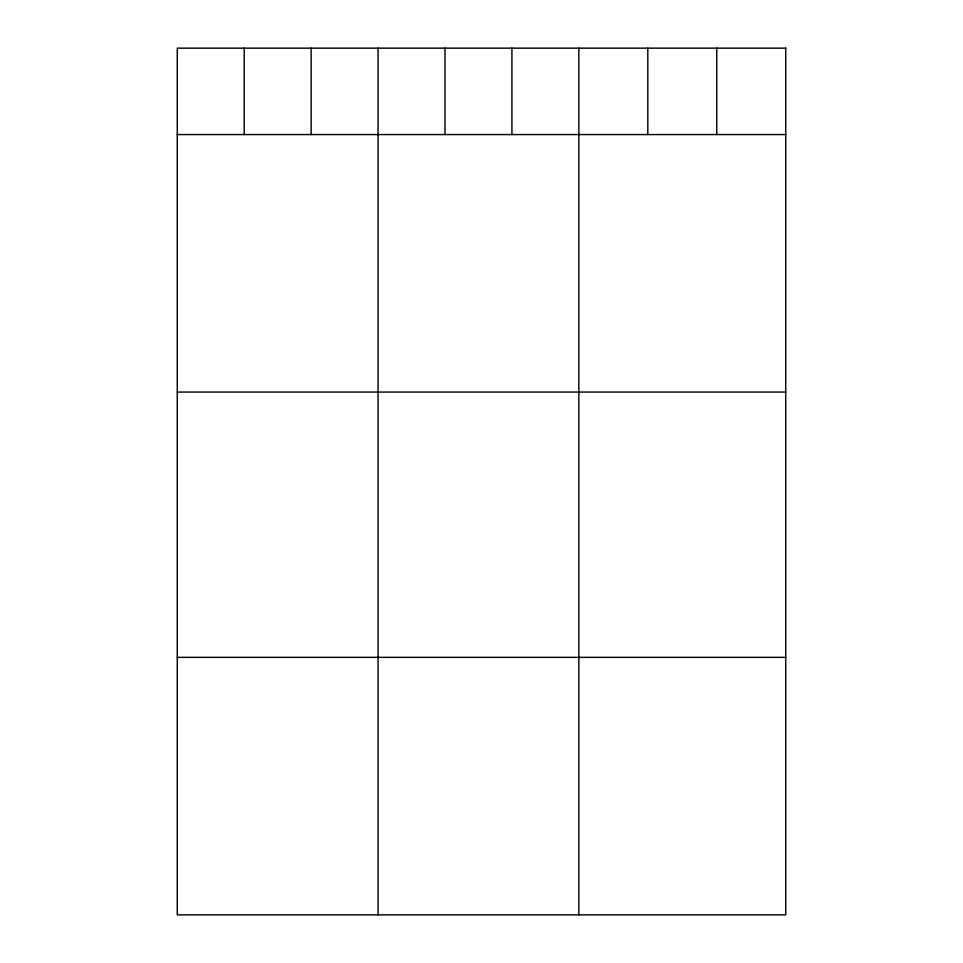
<?xml version="1.0" encoding="UTF-8"?>
<svg xmlns="http://www.w3.org/2000/svg" width="963" height="963" viewBox="0 0 963 963"><rect width="100%" height="100%" fill="white"/><g stroke="black" fill="none" stroke-linecap="round" stroke-linejoin="round"><path stroke-width="1.44" d="M177.276 134.567L785.724 134.567M177.276 392.061L785.724 392.061M177.276 657.356L785.724 657.356M716.761 48.15L716.761 134.567M647.81 48.15L647.81 134.567M578.847 48.15L578.847 914.85M511.919 48.15L511.919 134.567M444.99 48.15L444.99 134.567M378.062 48.15L378.062 914.85M311.133 48.15L311.133 134.567M244.205 48.15L244.205 134.567M785.724 48.15L177.276 48.15L177.276 914.85L785.724 914.85L785.724 48.15"/></g></svg>
